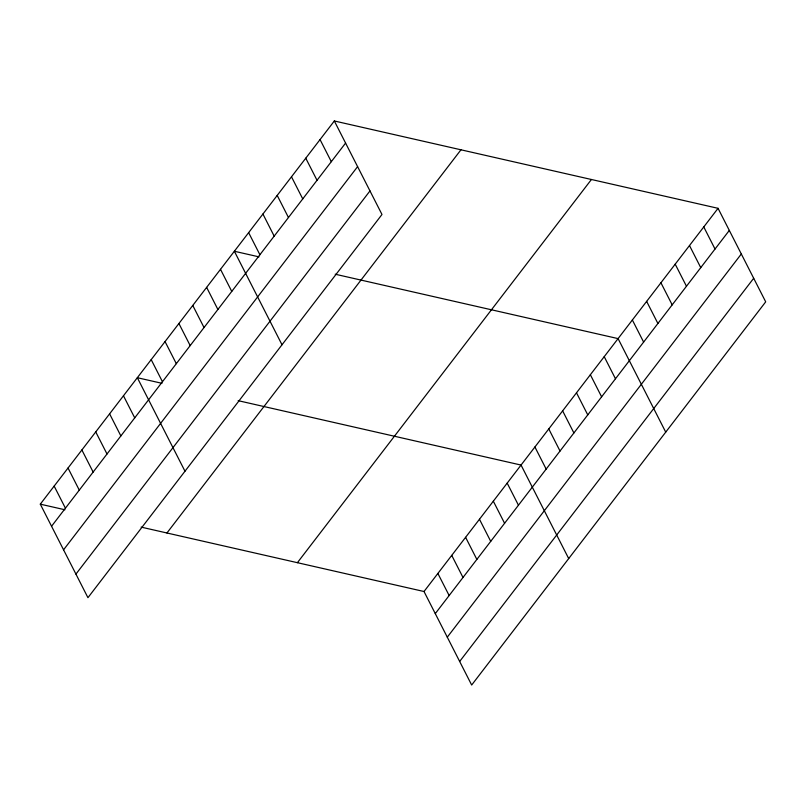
<?xml version="1.0" encoding="UTF-8"?>
<svg xmlns="http://www.w3.org/2000/svg" width="806" height="806" viewBox="0 0 806 806"><rect width="100%" height="100%" fill="white"/><g stroke="black" fill="none" stroke-linecap="round" stroke-linejoin="round"><path stroke-width="1.21" d="M334.329 120.971L381.984 214.487L87.945 597.679L40.3 504.163L334.329 120.971L718.055 208.321L765.7 301.837L471.671 685.029L424.016 591.513L141.131 527.114M51.554 526.258L345.593 143.065M63.563 549.823L357.602 166.63M75.935 574.104L369.974 190.911M166.933 532.988L460.961 149.795M297.394 562.689L591.423 179.496M424.016 591.513L718.055 208.321M435.28 613.608L729.309 230.415M447.29 637.173L741.318 253.991M459.662 661.464L753.691 278.272M258.988 256.862L234.365 251.26L282.009 344.767M335.195 274.211L618.081 338.611L665.726 432.127M161.956 383.313L137.332 377.712L184.977 471.218M238.163 400.663L521.049 465.062L568.704 558.578M40.3 504.163L64.923 509.765M703.769 226.939L715.023 249.034M689.493 245.548L700.746 267.642M675.206 264.166L686.46 286.251M660.93 282.775L672.184 304.87M646.644 301.384L657.898 323.478M632.367 320.002L643.621 342.087M604.218 356.675L615.482 378.77M590.355 374.74L601.619 396.834M576.502 392.804L587.755 414.899M562.638 410.869L573.892 432.963M548.775 428.933L560.029 451.028M534.912 446.998L546.166 469.092M507.186 483.126L518.449 505.221M320.053 139.579L331.306 161.674M493.332 501.191L504.586 523.285M305.766 158.198L317.03 180.292M479.469 519.255L490.723 541.35M291.49 176.806L302.744 198.901M465.606 537.32L476.86 559.414M277.204 195.415L288.457 217.509M451.743 555.384L462.997 577.479M262.927 214.033L274.181 236.128M437.88 573.449L449.144 595.543M248.641 232.642L259.895 254.736M220.501 269.325L231.755 291.409M206.638 287.389L217.892 309.474M192.775 305.454L204.029 327.538M178.912 323.518L190.176 345.603M165.049 341.583L176.312 363.667M151.196 359.647L162.449 381.732M123.469 395.776L134.723 417.861M109.606 413.841L120.86 435.935M95.743 431.905L107.007 454M81.88 449.97L93.143 472.064M68.026 468.034L79.28 490.129M54.163 486.099L65.417 508.193"/></g></svg>
